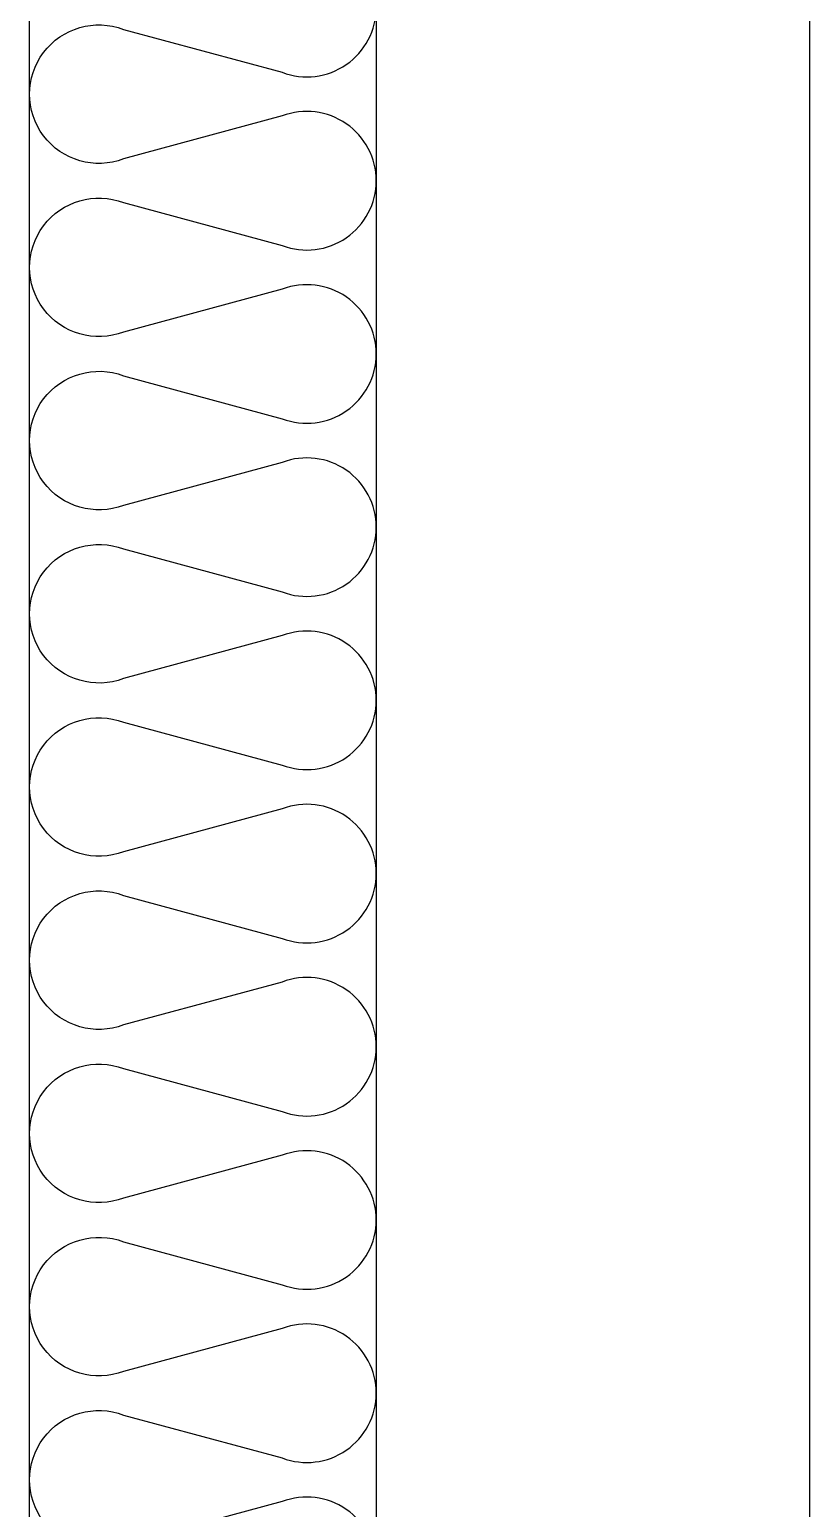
# Model space of a CAD drawing. Header units: millimetres. Extents: x -33000 to 294000, y 0 to 42408.
# Drawn here: x 278191.2 to 278371.2, y 18328 to 18669.5 of the extents above; entities that cross this region are included whole.
import ezdxf

# ---------------------------------------------------------------- set-up
doc = ezdxf.new("R2010")
doc.units = ezdxf.units.MM
doc.header["$LTSCALE"] = 50
doc.layers.add('arch', color=8, linetype='Continuous')

msp = doc.modelspace()

# ---------------------------------------------------------------- linework, layer by layer
at = {"layer": 'arch', "ltscale": 25}
for p, q in [((278191.21, 16794.57), (278191.21, 24254.6)), ((278271.21, 21264.6), (278271.21, 17984.6)), ((278371.21, 21144.6), (278371.21, 18084.6))]:
    msp.add_line(p, q, dxfattribs=at)
msp.add_lwpolyline([(278271.21, 18314.6, 0.524856), (278249.53, 18329.56), (278212.89, 18319.64, -1.449198), (278212.89, 18349.56), (278249.53, 18339.64, 0.524856), (278271.21, 18354.6, 0.524856), (278249.53, 18369.56), (278212.89, 18359.64, -1.449198), (278212.89, 18389.56), (278249.53, 18379.64, 0.524856), (278271.21, 18394.6, 0.524856), (278249.53, 18409.56), (278212.89, 18399.64, -1.449198), (278212.89, 18429.56), (278249.53, 18419.64, 0.524856), (278271.21, 18434.6, 0.524856), (278249.53, 18449.56), (278212.89, 18439.64, -1.449198), (278212.89, 18469.56), (278249.53, 18459.64, 0.524856), (278271.21, 18474.6, 0.524856), (278249.53, 18489.56), (278212.89, 18479.64, -1.449198), (278212.89, 18509.56), (278249.53, 18499.64, 0.524856), (278271.21, 18514.6, 0.524856), (278249.53, 18529.56), (278212.89, 18519.64, -1.449198), (278212.89, 18549.56), (278249.53, 18539.64, 0.524856), (278271.21, 18554.6, 0.524856), (278249.53, 18569.56), (278212.89, 18559.64, -1.449198), (278212.89, 18589.56), (278249.53, 18579.64, 0.524856), (278271.21, 18594.6, 0.524856), (278249.53, 18609.56), (278212.89, 18599.64, -1.449198), (278212.89, 18629.56), (278249.53, 18619.64, 0.524856), (278271.21, 18634.6, 0.524856), (278249.53, 18649.56), (278212.89, 18639.64, -1.449198), (278212.89, 18669.56), (278249.53, 18659.64, 0.524856), (278271.21, 18674.6, 0.524856)], format="xyb", dxfattribs=at)

doc.saveas('drawing.dxf')
